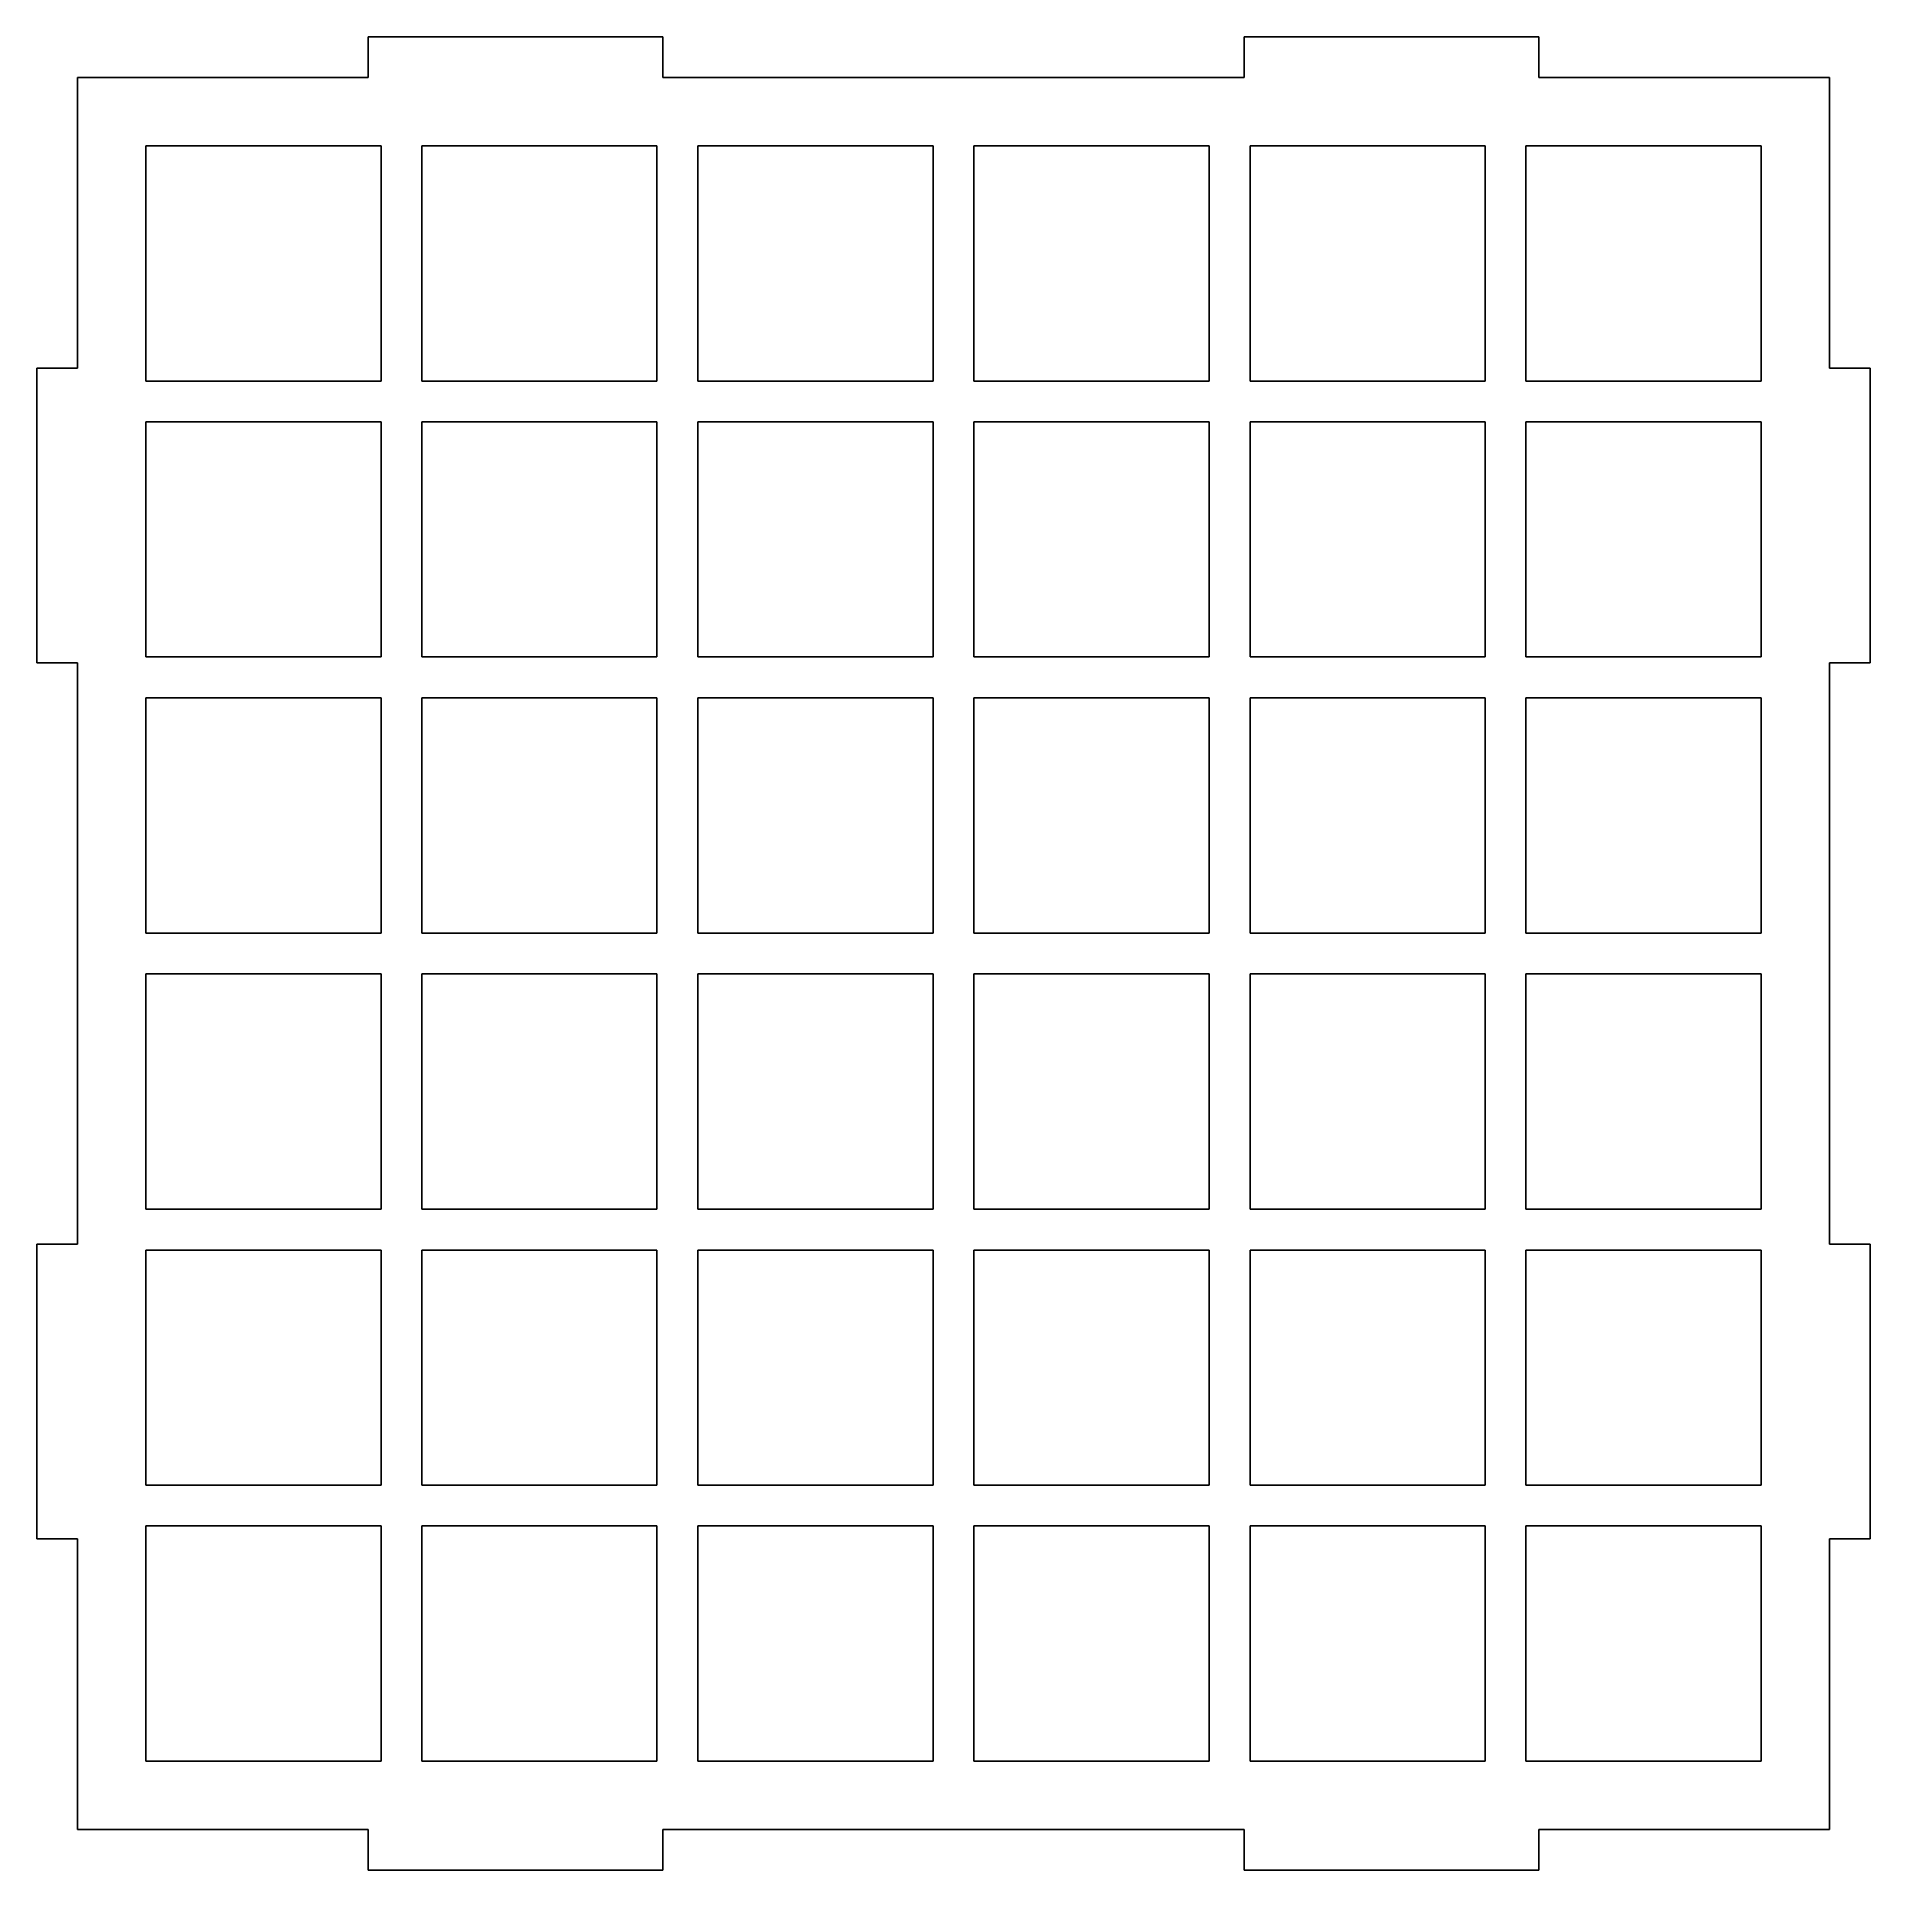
# Model space of a CAD drawing. Header units: millimetres. Extents: x -67 to 67, y -67 to 67.
import ezdxf

# ---------------------------------------------------------------- set-up
doc = ezdxf.new("R2010")
doc.units = ezdxf.units.MM

msp = doc.modelspace()

# ---------------------------------------------------------------- linework, layer by layer
at = {"color": 7, "linetype": 'Continuous', "lineweight": 25}
for p, q in [((-21.28, 67.15), (-42.87, 67.15)), ((-42.87, 67.15), (-42.87, 64.15)), ((-21.28, 64.15), (-21.28, 67.15)), ((42.87, 67.15), (21.28, 67.15)), ((21.28, 67.15), (21.28, 64.15)), ((42.87, 64.15), (42.87, 67.15)), ((-42.87, 64.15), (-64.15, 64.15)), ((-64.15, 64.15), (-64.15, 42.87)), ((-21.28, 64.15), (21.28, 64.15)), ((64.15, 64.15), (42.87, 64.15)), ((64.15, 64.15), (64.15, 42.87)), ((-41.93, 59.15), (-59.15, 59.15)), ((-59.15, 59.15), (-59.15, 41.93)), ((-41.93, 41.93), (-41.93, 59.15)), ((-21.72, 59.15), (-38.93, 59.15)), ((-38.93, 59.15), (-38.93, 41.93)), ((-21.72, 41.93), (-21.72, 59.15)), ((-1.5, 59.15), (-18.72, 59.15)), ((-18.72, 59.15), (-18.72, 41.93)), ((-1.5, 41.93), (-1.5, 59.15)), ((18.72, 59.15), (1.5, 59.15)), ((1.5, 59.15), (1.5, 41.93)), ((18.72, 41.93), (18.72, 59.15)), ((38.93, 59.15), (21.72, 59.15)), ((21.72, 59.15), (21.72, 41.93)), ((38.93, 41.93), (38.93, 59.15)), ((59.15, 59.15), (41.93, 59.15)), ((41.93, 59.15), (41.93, 41.93)), ((59.15, 41.93), (59.15, 59.15)), ((-64.15, 42.87), (-67.15, 42.87)), ((-67.15, 42.87), (-67.15, 21.28)), ((-59.15, 41.93), (-41.93, 41.93)), ((-38.93, 41.93), (-21.72, 41.93)), ((-18.72, 41.93), (-1.5, 41.93)), ((1.5, 41.93), (18.72, 41.93)), ((21.72, 41.93), (38.93, 41.93)), ((41.93, 41.93), (59.15, 41.93)), ((64.15, 42.87), (67.15, 42.87)), ((67.15, 42.87), (67.15, 21.28)), ((-41.93, 38.93), (-59.15, 38.93)), ((-59.15, 38.93), (-59.15, 21.72)), ((-41.93, 21.72), (-41.93, 38.93)), ((-21.72, 38.93), (-38.93, 38.93)), ((-38.93, 38.93), (-38.93, 21.72)), ((-21.72, 21.72), (-21.72, 38.93)), ((-1.5, 38.93), (-18.72, 38.93)), ((-18.72, 38.93), (-18.72, 21.72)), ((-1.5, 21.72), (-1.5, 38.93)), ((18.72, 38.93), (1.5, 38.93)), ((1.5, 38.93), (1.5, 21.72)), ((18.72, 21.72), (18.72, 38.93)), ((38.93, 38.93), (21.72, 38.93)), ((21.72, 38.93), (21.72, 21.72)), ((38.93, 21.72), (38.93, 38.93)), ((59.15, 38.93), (41.93, 38.93)), ((41.93, 38.93), (41.93, 21.72)), ((59.15, 21.72), (59.15, 38.93)), ((-59.15, 21.72), (-41.93, 21.72)), ((-38.93, 21.72), (-21.72, 21.72)), ((-18.72, 21.72), (-1.5, 21.72)), ((1.5, 21.72), (18.72, 21.72)), ((21.72, 21.72), (38.93, 21.72)), ((41.93, 21.72), (59.15, 21.72)), ((-67.15, 21.28), (-64.15, 21.28)), ((-64.15, 21.28), (-64.15, -21.28)), ((64.15, -21.28), (64.15, 21.28)), ((67.15, 21.28), (64.15, 21.28)), ((-41.93, 18.72), (-59.15, 18.72)), ((-59.15, 18.72), (-59.15, 1.5)), ((-41.93, 1.5), (-41.93, 18.72)), ((-21.72, 18.72), (-38.93, 18.72)), ((-38.93, 18.72), (-38.93, 1.5)), ((-21.72, 1.5), (-21.72, 18.72)), ((-1.5, 18.72), (-18.72, 18.72)), ((-18.72, 18.72), (-18.72, 1.5)), ((-1.5, 1.5), (-1.5, 18.72)), ((18.72, 18.72), (1.5, 18.72)), ((1.5, 18.72), (1.5, 1.5)), ((18.72, 1.5), (18.72, 18.72)), ((38.93, 18.72), (21.72, 18.72)), ((21.72, 18.72), (21.72, 1.5)), ((38.93, 1.5), (38.93, 18.72)), ((59.15, 18.72), (41.93, 18.72)), ((41.93, 18.72), (41.93, 1.5)), ((59.15, 1.5), (59.15, 18.72)), ((-59.15, 1.5), (-41.93, 1.5)), ((-38.93, 1.5), (-21.72, 1.5)), ((-18.72, 1.5), (-1.5, 1.5)), ((1.5, 1.5), (18.72, 1.5)), ((21.72, 1.5), (38.93, 1.5)), ((41.93, 1.5), (59.15, 1.5)), ((-41.93, -1.5), (-59.15, -1.5)), ((-59.15, -1.5), (-59.15, -18.72)), ((-41.93, -18.72), (-41.93, -1.5)), ((-21.72, -1.5), (-38.93, -1.5)), ((-38.93, -1.5), (-38.93, -18.72)), ((-21.72, -18.72), (-21.72, -1.5)), ((-1.5, -1.5), (-18.72, -1.5)), ((-18.72, -1.5), (-18.72, -18.72)), ((-1.5, -18.72), (-1.5, -1.5)), ((18.72, -1.5), (1.5, -1.5)), ((1.5, -1.5), (1.5, -18.72)), ((18.72, -18.72), (18.72, -1.5)), ((38.93, -1.5), (21.72, -1.5)), ((21.72, -1.5), (21.72, -18.72)), ((38.93, -18.72), (38.93, -1.5)), ((59.15, -1.5), (41.93, -1.5)), ((41.93, -1.5), (41.93, -18.72)), ((59.15, -18.72), (59.15, -1.5)), ((-59.15, -18.72), (-41.93, -18.72)), ((-38.93, -18.72), (-21.72, -18.72)), ((-18.72, -18.72), (-1.5, -18.72)), ((1.5, -18.72), (18.72, -18.72)), ((21.72, -18.72), (38.93, -18.72)), ((41.93, -18.72), (59.15, -18.72)), ((-64.15, -21.28), (-67.15, -21.28)), ((-67.15, -21.28), (-67.15, -42.87)), ((64.15, -21.28), (67.15, -21.28)), ((67.15, -21.28), (67.15, -42.87)), ((-41.93, -21.72), (-59.15, -21.72)), ((-59.15, -21.72), (-59.15, -38.93)), ((-41.93, -38.93), (-41.93, -21.72)), ((-21.72, -21.72), (-38.93, -21.72)), ((-38.93, -21.72), (-38.93, -38.93)), ((-21.72, -38.93), (-21.72, -21.72)), ((-1.5, -21.72), (-18.72, -21.72)), ((-18.72, -21.72), (-18.72, -38.93)), ((-1.5, -38.93), (-1.5, -21.72)), ((18.72, -21.72), (1.5, -21.72)), ((1.5, -21.72), (1.5, -38.93)), ((18.72, -38.93), (18.72, -21.72)), ((38.93, -21.72), (21.72, -21.72)), ((21.72, -21.72), (21.72, -38.93)), ((38.93, -38.93), (38.93, -21.72)), ((59.15, -21.72), (41.93, -21.72)), ((41.93, -21.72), (41.93, -38.93)), ((59.15, -38.93), (59.15, -21.72)), ((-59.15, -38.93), (-41.93, -38.93)), ((-38.93, -38.93), (-21.72, -38.93)), ((-18.72, -38.93), (-1.5, -38.93)), ((1.5, -38.93), (18.72, -38.93)), ((21.72, -38.93), (38.93, -38.93)), ((41.93, -38.93), (59.15, -38.93)), ((-67.15, -42.87), (-64.15, -42.87)), ((-64.15, -42.87), (-64.15, -64.15)), ((-41.93, -41.93), (-59.15, -41.93)), ((-59.15, -41.93), (-59.15, -59.15)), ((-41.93, -59.15), (-41.93, -41.93)), ((-21.72, -41.93), (-38.93, -41.93)), ((-38.93, -41.93), (-38.93, -59.15)), ((-21.72, -59.15), (-21.72, -41.93)), ((-1.5, -41.93), (-18.72, -41.93)), ((-18.72, -41.93), (-18.72, -59.15)), ((-1.5, -59.15), (-1.5, -41.93)), ((18.72, -41.93), (1.5, -41.93)), ((1.5, -41.93), (1.5, -59.15)), ((18.72, -59.15), (18.72, -41.93)), ((38.93, -41.93), (21.72, -41.93)), ((21.72, -41.93), (21.72, -59.15)), ((38.93, -59.15), (38.93, -41.93)), ((41.93, -41.93), (41.93, -59.15)), ((59.15, -41.93), (41.93, -41.93)), ((59.15, -59.15), (59.15, -41.93)), ((64.15, -42.87), (64.15, -64.15)), ((67.15, -42.87), (64.15, -42.87)), ((-59.15, -59.15), (-41.93, -59.15)), ((-38.93, -59.15), (-21.72, -59.15)), ((-18.72, -59.15), (-1.5, -59.15)), ((1.5, -59.15), (18.72, -59.15)), ((21.72, -59.15), (38.93, -59.15)), ((41.93, -59.15), (59.15, -59.15)), ((-42.87, -64.15), (-64.15, -64.15)), ((-42.87, -67.15), (-42.87, -64.15)), ((-21.28, -64.15), (-21.28, -67.15)), ((21.28, -64.15), (-21.28, -64.15)), ((21.28, -67.15), (21.28, -64.15)), ((42.87, -64.15), (42.87, -67.15)), ((64.15, -64.15), (42.87, -64.15)), ((-21.28, -67.15), (-42.87, -67.15)), ((42.87, -67.15), (21.28, -67.15))]:
    msp.add_line(p, q, dxfattribs=at)

doc.saveas('drawing.dxf')
